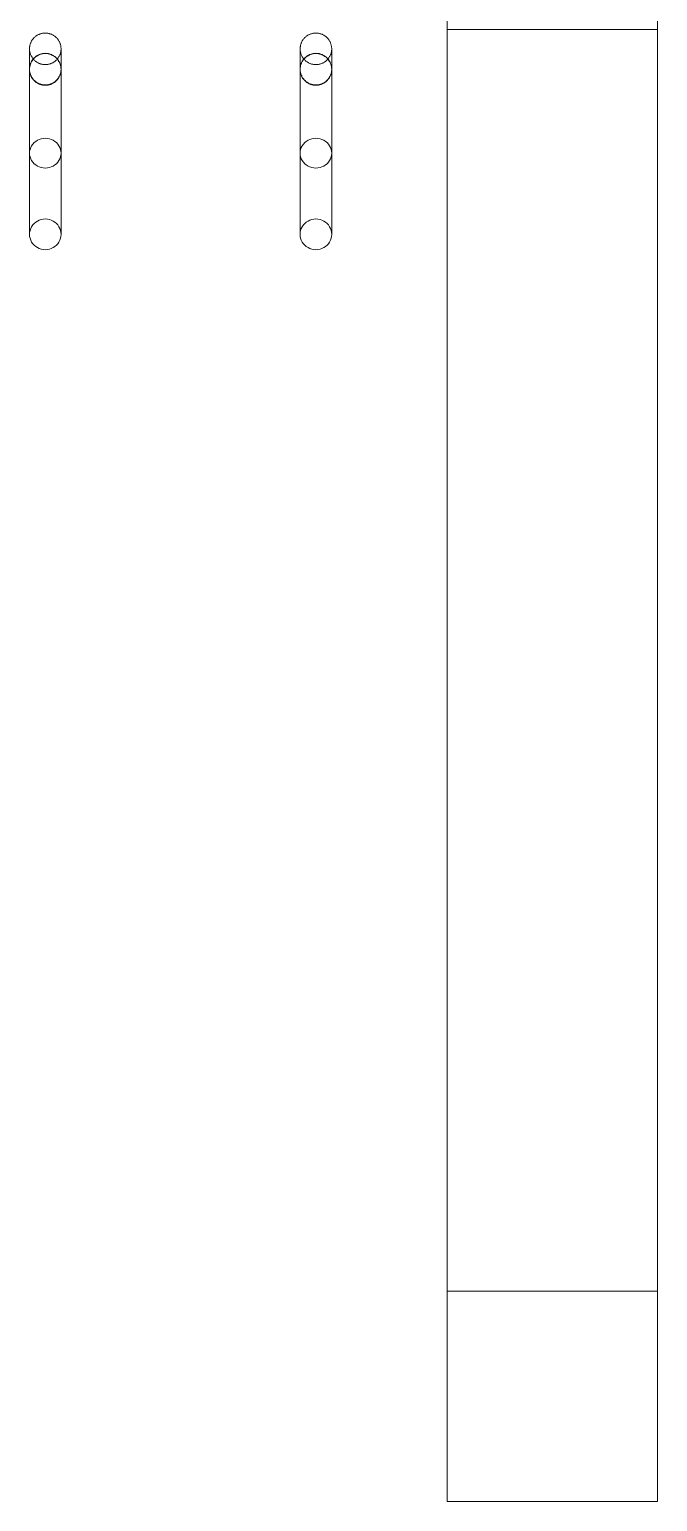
# Model space of a CAD drawing. Header units: millimetres. Extents: x -32954 to 151739, y -65671 to 56243.
# Drawn here: x -7623.9 to -7504.4, y -689.2 to -409.2 of the extents above; entities that cross this region are included whole.
import ezdxf

# ---------------------------------------------------------------- set-up
doc = ezdxf.new("R2010")
doc.units = ezdxf.units.MM
doc.layers.add('M-EQPM', color=7, linetype='Continuous', lineweight=9)

# ---------------------------------------------------------------- blocks, each defined once
blk = doc.blocks.new('М90_Вешалка гардеробная - М90_2_Вешалка гардеробная 38 крючков-8001155-О_ТХ_01')
at = {"layer": 'M-EQPM'}
for p, q in [((980, 260.52), (980, -259.48)), ((1020, -259.48), (1020, 260.52)), ((980, -299.48), (980, -19.48)), ((980, -19.48), (1020, -19.48)), ((1020, -19.48), (1020, -299.48)), ((900.51, -56.17), (900.51, -58.45)), ((906.51, -58.45), (906.51, -56.17)), ((952, -56.17), (952, -58.45)), ((958, -58.45), (958, -56.17)), ((980, -259.48), (980, -299.48)), ((980, -259.48), (1020, -259.48)), ((980, -259.48), (1020, -259.48)), ((1020, -299.48), (1020, -259.48)), ((980, -299.48), (1020, -299.48)), ((980, -299.48), (1020, -299.48))]:
    blk.add_line(p, q, dxfattribs=at)
at = {"layer": 'M-EQPM', "flags": 128}
for points in [[(900.51, -23.16), (900.52, -23.04), (900.52, -22.92), (900.54, -22.8), (900.55, -22.69), (900.57, -22.57), (900.6, -22.45), (900.63, -22.33), (900.67, -22.22), (900.71, -22.11), (900.75, -22), (900.8, -21.89), (900.85, -21.78), (900.91, -21.67), (900.97, -21.57), (901.04, -21.47), (901.11, -21.37), (901.18, -21.28), (901.26, -21.19), (901.34, -21.1), (901.42, -21.01), (901.51, -20.93), (901.6, -20.85), (901.7, -20.78), (901.79, -20.71), (901.89, -20.64), (901.99, -20.58), (902.1, -20.52), (902.21, -20.46), (902.32, -20.41), (902.43, -20.37), (902.54, -20.33), (902.65, -20.29), (902.77, -20.26), (902.89, -20.23), (903, -20.21), (903.12, -20.19), (903.24, -20.18), (903.36, -20.17), (903.48, -20.16), (903.51, -20.16)], [(903.51, -20.16), (903.63, -20.17), (903.75, -20.17), (903.87, -20.19), (903.99, -20.2), (904.11, -20.22), (904.23, -20.25), (904.34, -20.28), (904.46, -20.32), (904.57, -20.36), (904.68, -20.4), (904.79, -20.45), (904.9, -20.5), (905, -20.56), (905.11, -20.62), (905.21, -20.69), (905.31, -20.76), (905.4, -20.83), (905.49, -20.91), (905.58, -20.99), (905.67, -21.07), (905.75, -21.16), (905.83, -21.25), (905.9, -21.35), (905.97, -21.44), (906.04, -21.54), (906.1, -21.65), (906.16, -21.75), (906.21, -21.86), (906.26, -21.97), (906.31, -22.08), (906.35, -22.19), (906.39, -22.3), (906.42, -22.42), (906.45, -22.54), (906.47, -22.65), (906.49, -22.77), (906.5, -22.89), (906.51, -23.01), (906.51, -23.13), (906.51, -23.16)], [(952, -23.16), (952, -23.04), (952.01, -22.92), (952.02, -22.8), (952.04, -22.69), (952.06, -22.57), (952.09, -22.45), (952.12, -22.33), (952.15, -22.22), (952.19, -22.11), (952.24, -22), (952.29, -21.89), (952.34, -21.78), (952.4, -21.67), (952.46, -21.57), (952.52, -21.47), (952.59, -21.37), (952.67, -21.28), (952.74, -21.19), (952.83, -21.1), (952.91, -21.01), (953, -20.93), (953.09, -20.85), (953.18, -20.78), (953.28, -20.71), (953.38, -20.64), (953.48, -20.58), (953.59, -20.52), (953.69, -20.46), (953.8, -20.41), (953.91, -20.37), (954.03, -20.33), (954.14, -20.29), (954.26, -20.26), (954.37, -20.23), (954.49, -20.21), (954.61, -20.19), (954.73, -20.18), (954.85, -20.17), (954.97, -20.16), (955, -20.16)], [(955, -20.16), (955.12, -20.17), (955.24, -20.17), (955.36, -20.19), (955.48, -20.2), (955.6, -20.22), (955.71, -20.25), (955.83, -20.28), (955.94, -20.32), (956.06, -20.36), (956.17, -20.4), (956.28, -20.45), (956.39, -20.5), (956.49, -20.56), (956.59, -20.62), (956.69, -20.69), (956.79, -20.76), (956.89, -20.83), (956.98, -20.91), (957.07, -20.99), (957.15, -21.07), (957.23, -21.16), (957.31, -21.25), (957.39, -21.35), (957.46, -21.44), (957.52, -21.54), (957.59, -21.65), (957.65, -21.75), (957.7, -21.86), (957.75, -21.97), (957.8, -22.08), (957.84, -22.19), (957.87, -22.3), (957.91, -22.42), (957.93, -22.54), (957.96, -22.65), (957.97, -22.77), (957.99, -22.89), (958, -23.01), (958, -23.13), (958, -23.16)], [(903.51, -26.16), (903.39, -26.16), (903.27, -26.15), (903.15, -26.14), (903.04, -26.13), (902.92, -26.1), (902.8, -26.08), (902.68, -26.05), (902.57, -26.01), (902.46, -25.97), (902.35, -25.93), (902.24, -25.88), (902.13, -25.82), (902.02, -25.77), (901.92, -25.71), (901.82, -25.64), (901.72, -25.57), (901.63, -25.5), (901.54, -25.42), (901.45, -25.34), (901.36, -25.25), (901.28, -25.17), (901.2, -25.08), (901.13, -24.98), (901.06, -24.88), (900.99, -24.78), (900.93, -24.68), (900.87, -24.58), (900.81, -24.47), (900.76, -24.36), (900.72, -24.25), (900.68, -24.14), (900.64, -24.02), (900.61, -23.91), (900.58, -23.79), (900.56, -23.67), (900.54, -23.56), (900.53, -23.44), (900.52, -23.32), (900.51, -23.2), (900.51, -23.16)], [(900.51, -27.08), (900.51, -25.27), (900.51, -24.01), (900.51, -23.32), (900.51, -23.16)], [(900.51, -23.16), (900.51, -23.44), (900.51, -24.29), (900.51, -25.69), (900.51, -27.64), (900.51, -30.15), (900.51, -33.21), (900.51, -36.82), (900.51, -40.96), (900.51, -43.01)], [(900.51, -27.02), (900.52, -26.9), (900.52, -26.79), (900.54, -26.67), (900.55, -26.55), (900.57, -26.43), (900.6, -26.31), (900.63, -26.2), (900.67, -26.08), (900.71, -25.97), (900.75, -25.86), (900.8, -25.75), (900.85, -25.64), (900.91, -25.53), (900.97, -25.43), (901.04, -25.33), (901.11, -25.23), (901.18, -25.14), (901.26, -25.05), (901.34, -24.96), (901.42, -24.87), (901.51, -24.79), (901.6, -24.71), (901.7, -24.64), (901.79, -24.57), (901.89, -24.5), (901.99, -24.44), (902.1, -24.38), (902.21, -24.32), (902.32, -24.27), (902.43, -24.23), (902.54, -24.19), (902.65, -24.15), (902.77, -24.12), (902.89, -24.09), (903, -24.07), (903.12, -24.05), (903.24, -24.04), (903.36, -24.03), (903.48, -24.03), (903.51, -24.02)], [(906.51, -23.16), (906.51, -23.28), (906.5, -23.4), (906.49, -23.52), (906.48, -23.64), (906.45, -23.76), (906.43, -23.88), (906.4, -23.99), (906.36, -24.11), (906.32, -24.22), (906.28, -24.33), (906.23, -24.44), (906.17, -24.55), (906.12, -24.65), (906.06, -24.76), (905.99, -24.86), (905.92, -24.96), (905.85, -25.05), (905.77, -25.14), (905.69, -25.23), (905.6, -25.32), (905.52, -25.4), (905.42, -25.48), (905.33, -25.55), (905.23, -25.62), (905.13, -25.69), (905.03, -25.75), (904.93, -25.81), (904.82, -25.86), (904.71, -25.91), (904.6, -25.96), (904.49, -26), (904.37, -26.04), (904.26, -26.07), (904.14, -26.1), (904.02, -26.12), (903.9, -26.14), (903.79, -26.15), (903.67, -26.16), (903.55, -26.16), (903.51, -26.16)], [(903.51, -24.02), (903.63, -24.03), (903.75, -24.03), (903.87, -24.05), (903.99, -24.06), (904.11, -24.08), (904.23, -24.11), (904.34, -24.14), (904.46, -24.18), (904.57, -24.22), (904.68, -24.26), (904.79, -24.31), (904.9, -24.36), (905, -24.42), (905.11, -24.48), (905.21, -24.55), (905.31, -24.62), (905.4, -24.69), (905.49, -24.77), (905.58, -24.85), (905.67, -24.93), (905.75, -25.02), (905.83, -25.11), (905.9, -25.21), (905.97, -25.3), (906.04, -25.4), (906.1, -25.51), (906.16, -25.61), (906.21, -25.72), (906.26, -25.83), (906.31, -25.94), (906.35, -26.05), (906.39, -26.16), (906.42, -26.28), (906.45, -26.4), (906.47, -26.52), (906.49, -26.63), (906.5, -26.75), (906.51, -26.87), (906.51, -26.99), (906.51, -27.02)], [(906.51, -43.01), (906.51, -38.62), (906.51, -34.77), (906.51, -31.47), (906.51, -28.71), (906.51, -26.5), (906.51, -24.85), (906.51, -23.75), (906.51, -23.22), (906.51, -23.16)], [(906.51, -23.16), (906.51, -23.44), (906.51, -24.29), (906.51, -25.69), (906.51, -27.08)], [(955, -26.16), (954.88, -26.16), (954.76, -26.15), (954.64, -26.14), (954.52, -26.13), (954.4, -26.1), (954.29, -26.08), (954.17, -26.05), (954.06, -26.01), (953.94, -25.97), (953.83, -25.93), (953.72, -25.88), (953.61, -25.82), (953.51, -25.77), (953.41, -25.71), (953.31, -25.64), (953.21, -25.57), (953.11, -25.5), (953.02, -25.42), (952.93, -25.34), (952.85, -25.25), (952.77, -25.17), (952.69, -25.08), (952.61, -24.98), (952.54, -24.88), (952.48, -24.78), (952.41, -24.68), (952.35, -24.58), (952.3, -24.47), (952.25, -24.36), (952.2, -24.25), (952.16, -24.14), (952.13, -24.02), (952.09, -23.91), (952.07, -23.79), (952.04, -23.67), (952.03, -23.56), (952.01, -23.44), (952, -23.32), (952, -23.2), (952, -23.16)], [(952, -27.08), (952, -25.27), (952, -24.01), (952, -23.32), (952, -23.16)], [(952, -23.16), (952, -23.44), (952, -24.29), (952, -25.69), (952, -27.64), (952, -30.15), (952, -33.21), (952, -36.82), (952, -40.96), (952, -43.01)], [(952, -27.02), (952, -26.9), (952.01, -26.79), (952.02, -26.67), (952.04, -26.55), (952.06, -26.43), (952.09, -26.31), (952.12, -26.2), (952.15, -26.08), (952.19, -25.97), (952.24, -25.86), (952.29, -25.75), (952.34, -25.64), (952.4, -25.53), (952.46, -25.43), (952.52, -25.33), (952.59, -25.23), (952.67, -25.14), (952.74, -25.05), (952.83, -24.96), (952.91, -24.87), (953, -24.79), (953.09, -24.71), (953.18, -24.64), (953.28, -24.57), (953.38, -24.5), (953.48, -24.44), (953.59, -24.38), (953.69, -24.32), (953.8, -24.27), (953.91, -24.23), (954.03, -24.19), (954.14, -24.15), (954.26, -24.12), (954.37, -24.09), (954.49, -24.07), (954.61, -24.05), (954.73, -24.04), (954.85, -24.03), (954.97, -24.03), (955, -24.02)], [(958, -23.16), (958, -23.28), (957.99, -23.4), (957.98, -23.52), (957.96, -23.64), (957.94, -23.76), (957.91, -23.88), (957.88, -23.99), (957.85, -24.11), (957.81, -24.22), (957.76, -24.33), (957.71, -24.44), (957.66, -24.55), (957.6, -24.65), (957.54, -24.76), (957.48, -24.86), (957.41, -24.96), (957.33, -25.05), (957.26, -25.14), (957.17, -25.23), (957.09, -25.32), (957, -25.4), (956.91, -25.48), (956.82, -25.55), (956.72, -25.62), (956.62, -25.69), (956.52, -25.75), (956.41, -25.81), (956.31, -25.86), (956.2, -25.91), (956.09, -25.96), (955.97, -26), (955.86, -26.04), (955.74, -26.07), (955.63, -26.1), (955.51, -26.12), (955.39, -26.14), (955.27, -26.15), (955.15, -26.16), (955.03, -26.16), (955, -26.16)], [(955, -24.02), (955.12, -24.03), (955.24, -24.03), (955.36, -24.05), (955.48, -24.06), (955.6, -24.08), (955.71, -24.11), (955.83, -24.14), (955.94, -24.18), (956.06, -24.22), (956.17, -24.26), (956.28, -24.31), (956.39, -24.36), (956.49, -24.42), (956.59, -24.48), (956.69, -24.55), (956.79, -24.62), (956.89, -24.69), (956.98, -24.77), (957.07, -24.85), (957.15, -24.93), (957.23, -25.02), (957.31, -25.11), (957.39, -25.21), (957.46, -25.3), (957.52, -25.4), (957.59, -25.51), (957.65, -25.61), (957.7, -25.72), (957.75, -25.83), (957.8, -25.94), (957.84, -26.05), (957.87, -26.16), (957.91, -26.28), (957.93, -26.4), (957.96, -26.52), (957.97, -26.63), (957.99, -26.75), (958, -26.87), (958, -26.99), (958, -27.02)], [(958, -43.01), (958, -38.62), (958, -34.77), (958, -31.47), (958, -28.71), (958, -26.5), (958, -24.85), (958, -23.75), (958, -23.22), (958, -23.16)], [(958, -23.16), (958, -23.44), (958, -24.29), (958, -25.69), (958, -27.08)], [(903.51, -30.02), (903.39, -30.02), (903.27, -30.02), (903.15, -30), (903.04, -29.99), (902.92, -29.97), (902.8, -29.94), (902.68, -29.91), (902.57, -29.87), (902.46, -29.83), (902.35, -29.79), (902.24, -29.74), (902.13, -29.69), (902.02, -29.63), (901.92, -29.57), (901.82, -29.5), (901.72, -29.43), (901.63, -29.36), (901.54, -29.28), (901.45, -29.2), (901.36, -29.12), (901.28, -29.03), (901.2, -28.94), (901.13, -28.84), (901.06, -28.75), (900.99, -28.65), (900.93, -28.54), (900.87, -28.44), (900.81, -28.33), (900.76, -28.22), (900.72, -28.11), (900.68, -28), (900.64, -27.89), (900.61, -27.77), (900.58, -27.65), (900.56, -27.53), (900.54, -27.42), (900.53, -27.3), (900.52, -27.18), (900.51, -27.06), (900.51, -27.02)], [(900.51, -56.17), (900.51, -56.02), (900.51, -55.86), (900.51, -55.66), (900.51, -55.45), (900.51, -55.22), (900.51, -54.96), (900.51, -54.68), (900.51, -54.38), (900.51, -54.06), (900.51, -53.73), (900.51, -53.37), (900.51, -52.99), (900.51, -52.6), (900.51, -52.19), (900.51, -51.76), (900.51, -51.32), (900.51, -50.86), (900.51, -50.38), (900.51, -49.9), (900.51, -49.4), (900.51, -48.88), (900.51, -48.36), (900.51, -47.83), (900.51, -47.28), (900.51, -46.73), (900.51, -46.17), (900.51, -45.6), (900.51, -45.03), (900.51, -44.45), (900.51, -43.87), (900.51, -43.28), (900.51, -42.69), (900.51, -42.1), (900.51, -41.51), (900.51, -40.92), (900.51, -40.33), (900.51, -39.75), (900.51, -39.16), (900.51, -38.58), (900.51, -38.01), (900.51, -37.44), (900.51, -36.88), (900.51, -36.33), (900.51, -35.79), (900.51, -35.25), (900.51, -34.73), (900.51, -34.21), (900.51, -33.71), (900.51, -33.22), (900.51, -32.75), (900.51, -32.29), (900.51, -31.85), (900.51, -31.42), (900.51, -31.01), (900.51, -30.61), (900.51, -30.23), (900.51, -29.88), (900.51, -29.54), (900.51, -29.22), (900.51, -28.92), (900.51, -28.64), (900.51, -28.38), (900.51, -28.14), (900.51, -27.93), (900.51, -27.74), (900.51, -27.57), (900.51, -27.42), (900.51, -27.3), (900.51, -27.19), (900.51, -27.12), (900.51, -27.06), (900.51, -27.03), (900.51, -27.02)], [(900.51, -27.02), (900.51, -27.04), (900.51, -27.07), (900.51, -27.08)], [(906.51, -27.02), (906.51, -27.14), (906.5, -27.26), (906.49, -27.38), (906.48, -27.5), (906.45, -27.62), (906.43, -27.74), (906.4, -27.85), (906.36, -27.97), (906.32, -28.08), (906.28, -28.19), (906.23, -28.3), (906.17, -28.41), (906.12, -28.52), (906.06, -28.62), (905.99, -28.72), (905.92, -28.82), (905.85, -28.91), (905.77, -29), (905.69, -29.09), (905.6, -29.18), (905.52, -29.26), (905.42, -29.34), (905.33, -29.41), (905.23, -29.48), (905.13, -29.55), (905.03, -29.61), (904.93, -29.67), (904.82, -29.73), (904.71, -29.78), (904.6, -29.82), (904.49, -29.86), (904.37, -29.9), (904.26, -29.93), (904.14, -29.96), (904.02, -29.98), (903.9, -30), (903.79, -30.01), (903.67, -30.02), (903.55, -30.02), (903.51, -30.02)], [(906.51, -27.02), (906.51, -27.04), (906.51, -27.07), (906.51, -27.13), (906.51, -27.21), (906.51, -27.32), (906.51, -27.45), (906.51, -27.6), (906.51, -27.77), (906.51, -27.97), (906.51, -28.19), (906.51, -28.43), (906.51, -28.69), (906.51, -28.98), (906.51, -29.28), (906.51, -29.6), (906.51, -29.95), (906.51, -30.31), (906.51, -30.69), (906.51, -31.09), (906.51, -31.5), (906.51, -31.94), (906.51, -32.38), (906.51, -32.85), (906.51, -33.32), (906.51, -33.81), (906.51, -34.32), (906.51, -34.83), (906.51, -35.36), (906.51, -35.89), (906.51, -36.44), (906.51, -37), (906.51, -37.56), (906.51, -38.13), (906.51, -38.7), (906.51, -39.28), (906.51, -39.87), (906.51, -40.45), (906.51, -41.04), (906.51, -41.63), (906.51, -42.22), (906.51, -42.81), (906.51, -43.4), (906.51, -43.99), (906.51, -44.57), (906.51, -45.15), (906.51, -45.72), (906.51, -46.28), (906.51, -46.84), (906.51, -47.39), (906.51, -47.94), (906.51, -48.47), (906.51, -48.99), (906.51, -49.5), (906.51, -50), (906.51, -50.48), (906.51, -50.95), (906.51, -51.41), (906.51, -51.85), (906.51, -52.27), (906.51, -52.68), (906.51, -53.07), (906.51, -53.44), (906.51, -53.8), (906.51, -54.13), (906.51, -54.44), (906.51, -54.74), (906.51, -55.01), (906.51, -55.26), (906.51, -55.5), (906.51, -55.7), (906.51, -55.89), (906.51, -56.06), (906.51, -56.17)], [(906.51, -27.08), (906.51, -27.04), (906.51, -27.03)], [(955, -30.02), (954.88, -30.02), (954.76, -30.02), (954.64, -30), (954.52, -29.99), (954.4, -29.97), (954.29, -29.94), (954.17, -29.91), (954.06, -29.87), (953.94, -29.83), (953.83, -29.79), (953.72, -29.74), (953.61, -29.69), (953.51, -29.63), (953.41, -29.57), (953.31, -29.5), (953.21, -29.43), (953.11, -29.36), (953.02, -29.28), (952.93, -29.2), (952.85, -29.12), (952.77, -29.03), (952.69, -28.94), (952.61, -28.84), (952.54, -28.75), (952.48, -28.65), (952.41, -28.54), (952.35, -28.44), (952.3, -28.33), (952.25, -28.22), (952.2, -28.11), (952.16, -28), (952.13, -27.89), (952.09, -27.77), (952.07, -27.65), (952.04, -27.53), (952.03, -27.42), (952.01, -27.3), (952, -27.18), (952, -27.06), (952, -27.02)], [(952, -56.17), (952, -56.02), (952, -55.86), (952, -55.66), (952, -55.45), (952, -55.22), (952, -54.96), (952, -54.68), (952, -54.38), (952, -54.06), (952, -53.73), (952, -53.37), (952, -52.99), (952, -52.6), (952, -52.19), (952, -51.76), (952, -51.32), (952, -50.86), (952, -50.38), (952, -49.9), (952, -49.4), (952, -48.88), (952, -48.36), (952, -47.83), (952, -47.28), (952, -46.73), (952, -46.17), (952, -45.6), (952, -45.03), (952, -44.45), (952, -43.87), (952, -43.28), (952, -42.69), (952, -42.1), (952, -41.51), (952, -40.92), (952, -40.33), (952, -39.75), (952, -39.16), (952, -38.58), (952, -38.01), (952, -37.44), (952, -36.88), (952, -36.33), (952, -35.79), (952, -35.25), (952, -34.73), (952, -34.21), (952, -33.71), (952, -33.22), (952, -32.75), (952, -32.29), (952, -31.85), (952, -31.42), (952, -31.01), (952, -30.61), (952, -30.23), (952, -29.88), (952, -29.54), (952, -29.22), (952, -28.92), (952, -28.64), (952, -28.38), (952, -28.14), (952, -27.93), (952, -27.74), (952, -27.57), (952, -27.42), (952, -27.3), (952, -27.19), (952, -27.12), (952, -27.06), (952, -27.03), (952, -27.02)], [(952, -27.02), (952, -27.04), (952, -27.07), (952, -27.08)], [(958, -27.02), (958, -27.14), (957.99, -27.26), (957.98, -27.38), (957.96, -27.5), (957.94, -27.62), (957.91, -27.74), (957.88, -27.85), (957.85, -27.97), (957.81, -28.08), (957.76, -28.19), (957.71, -28.3), (957.66, -28.41), (957.6, -28.52), (957.54, -28.62), (957.48, -28.72), (957.41, -28.82), (957.33, -28.91), (957.26, -29), (957.17, -29.09), (957.09, -29.18), (957, -29.26), (956.91, -29.34), (956.82, -29.41), (956.72, -29.48), (956.62, -29.55), (956.52, -29.61), (956.41, -29.67), (956.31, -29.73), (956.2, -29.78), (956.09, -29.82), (955.97, -29.86), (955.86, -29.9), (955.74, -29.93), (955.63, -29.96), (955.51, -29.98), (955.39, -30), (955.27, -30.01), (955.15, -30.02), (955.03, -30.02), (955, -30.02)], [(958, -27.02), (958, -27.04), (958, -27.07), (958, -27.13), (958, -27.21), (958, -27.32), (958, -27.45), (958, -27.6), (958, -27.77), (958, -27.97), (958, -28.19), (958, -28.43), (958, -28.69), (958, -28.98), (958, -29.28), (958, -29.6), (958, -29.95), (958, -30.31), (958, -30.69), (958, -31.09), (958, -31.5), (958, -31.94), (958, -32.38), (958, -32.85), (958, -33.32), (958, -33.81), (958, -34.32), (958, -34.83), (958, -35.36), (958, -35.89), (958, -36.44), (958, -37), (958, -37.56), (958, -38.13), (958, -38.7), (958, -39.28), (958, -39.87), (958, -40.45), (958, -41.04), (958, -41.63), (958, -42.22), (958, -42.81), (958, -43.4), (958, -43.99), (958, -44.57), (958, -45.15), (958, -45.72), (958, -46.28), (958, -46.84), (958, -47.39), (958, -47.94), (958, -48.47), (958, -48.99), (958, -49.5), (958, -50), (958, -50.48), (958, -50.95), (958, -51.41), (958, -51.85), (958, -52.27), (958, -52.68), (958, -53.07), (958, -53.44), (958, -53.8), (958, -54.13), (958, -54.44), (958, -54.74), (958, -55.01), (958, -55.26), (958, -55.5), (958, -55.7), (958, -55.89), (958, -56.06), (958, -56.17)], [(958, -27.08), (958, -27.04), (958, -27.03)]]:
    blk.add_lwpolyline(points, dxfattribs=at)
at = {"layer": 'M-EQPM'}
for centre, ratio, start_param, end_param in [((903.51, -43.01), 0.943394, 4.712389, 7.853982), ((903.51, -43.01), 0.943394, 1.570796, 4.712389), ((955, -43.01), 0.943394, 4.712389, 7.853982), ((955, -43.01), 0.943394, 1.570796, 4.712389), ((903.51, -58.45), 0.973737, 4.712389, 7.853982), ((903.51, -58.45), 0.973737, 1.570796, 4.712389), ((955, -58.45), 0.973737, 4.712389, 7.853982), ((955, -58.45), 0.973737, 1.570796, 4.712389)]:
    blk.add_ellipse(centre, major_axis=(-3, 0), ratio=ratio, start_param=start_param, end_param=end_param, dxfattribs=at)
for points in [[(903.51, -30.1), (903.16, -30.1), (902.46, -29.98), (901.54, -29.44), (900.86, -28.62), (900.5, -27.61), (900.5, -26.55), (900.86, -25.55), (901.54, -24.73), (902.46, -24.19), (903.16, -24.06), (903.51, -24.06)], [(903.51, -24.06), (903.86, -24.06), (904.56, -24.19), (905.49, -24.72), (906.17, -25.55), (906.53, -26.55), (906.53, -27.62), (906.17, -28.62), (905.49, -29.44), (904.56, -29.98), (903.86, -30.1), (903.51, -30.1)], [(955, -30.1), (954.65, -30.1), (953.95, -29.98), (953.03, -29.44), (952.35, -28.62), (951.99, -27.61), (951.98, -26.55), (952.35, -25.55), (953.03, -24.73), (953.95, -24.19), (954.65, -24.06), (955, -24.06)], [(955, -24.06), (955.35, -24.06), (956.05, -24.19), (956.97, -24.72), (957.65, -25.55), (958.02, -26.55), (958.01, -27.62), (957.65, -28.62), (956.97, -29.44), (956.05, -29.98), (955.35, -30.1), (955, -30.1)]]:
    blk.add_open_spline(points, degree=3, dxfattribs=at)

msp = doc.modelspace()

# ---------------------------------------------------------------- block references
at = {"layer": 'M-EQPM'}
msp.add_blockref('М90_Вешалка гардеробная - М90_2_Вешалка гардеробная 38 крючков-8001155-О_ТХ_01', (-8524.38, -389.72), dxfattribs=at)

doc.saveas('drawing.dxf')
